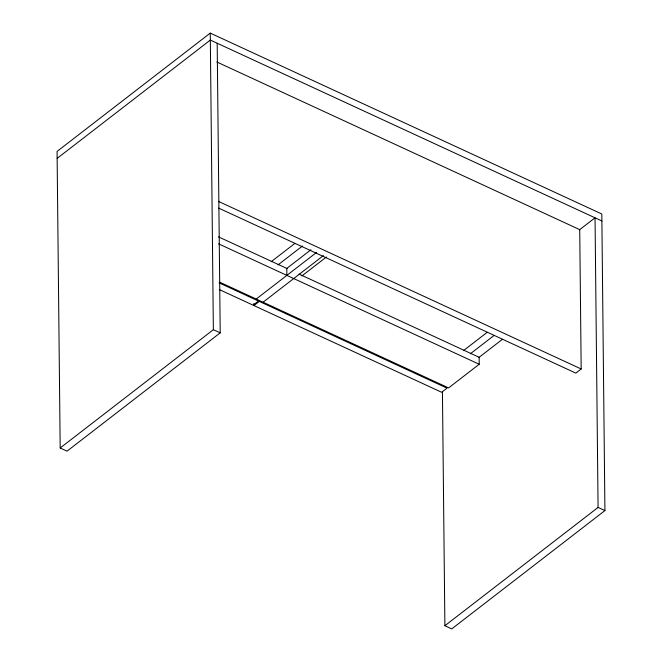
<?xml version="1.0" encoding="UTF-8"?>
<svg xmlns="http://www.w3.org/2000/svg" width="662" height="662" viewBox="0 0 662 662"><rect width="100%" height="100%" fill="white"/><g stroke="black" fill="none" stroke-linecap="round" stroke-linejoin="round"><path stroke-width="0.99" d="M442.439 391.772L444.889 625.731L451.741 628.9L604.927 510.584L601.816 214.008L210.259 33.1L57.073 151.416L60.184 447.992L67.036 451.161L220.214 332.845L217.186 43.229M57.147 158.383L210.334 40.068L601.89 220.976M271.147 261.738L294.863 243.426M277.999 264.908L302.534 245.958M286.406 268.714L310.941 249.764M60.184 447.992L213.363 329.684L210.259 33.1M256.219 299.05L316.552 252.445M253.91 305.546L259.272 301.4L447.024 388.147L441.662 392.285L253.91 305.546L253.894 303.477M263.071 302.211L323.412 255.615M301.889 275.938L326.416 256.988M579.556 229.764L595.039 217.806L598.076 507.423L444.889 625.731M463.508 350.612L487.215 332.291M470.359 353.773L494.067 335.46M478.758 357.579L502.475 339.267M299.116 274.118L479.139 357.29L479.214 364.257L448.579 387.915L219.801 282.219M216.863 61.996L579.722 229.64L581.178 368.974L575.816 373.111L218.592 208.067M218.328 201.331L581.178 368.974M218.485 236.864L286.927 268.482M218.559 243.831L479.214 364.257M219.064 282.823L258.486 301.045L253.132 305.182L219.329 289.567M213.363 329.684L220.214 332.845M598.076 507.423L604.927 510.584M286.787 268.416L286.861 275.384"/></g></svg>
